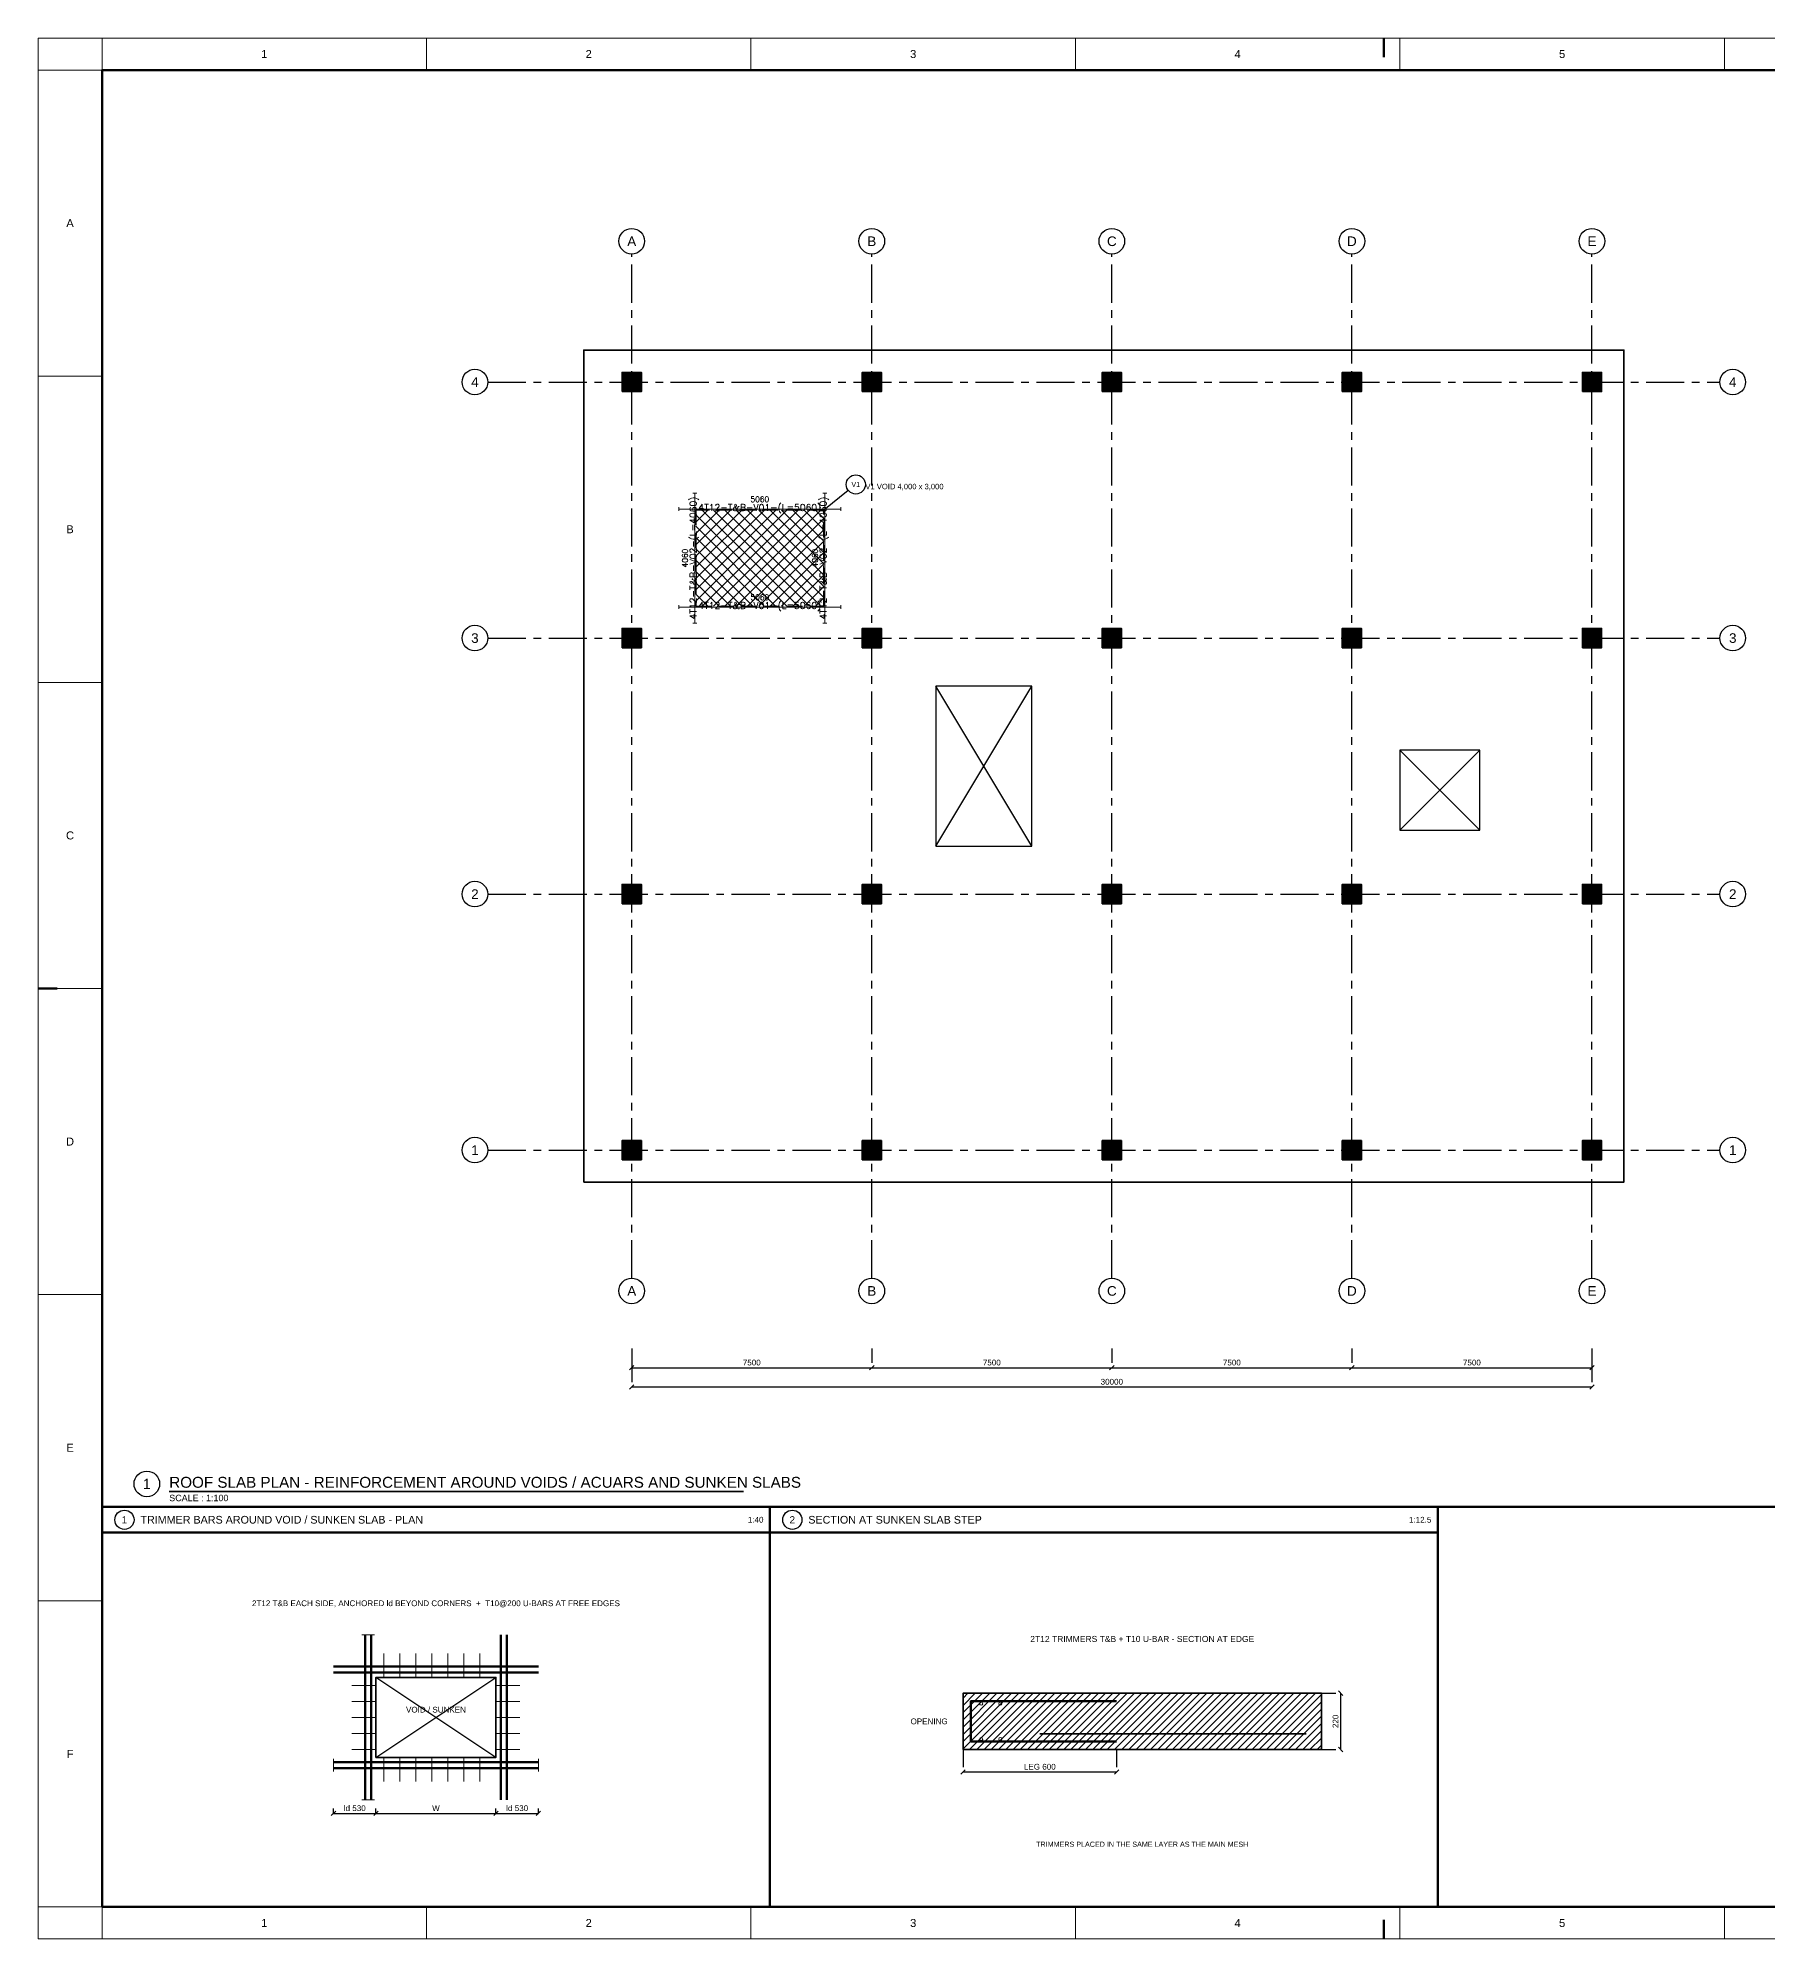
# Model space of a CAD drawing. Header units: millimetres. Extents: x 0 to 396150, y -260000 to 91864.
# Drawn here: x 90000 to 144050, y -195000 to -135600 of the extents above; entities that cross this region are included whole.
import ezdxf
from ezdxf.enums import TextEntityAlignment as Align

# ---------------------------------------------------------------- set-up
doc = ezdxf.new("R2010")
doc.units = ezdxf.units.MM
doc.header["$LTSCALE"] = 37.5
doc.linetypes.add('CENTER', pattern=[50.8, 31.75, -6.35, 6.35, -6.35])
doc.linetypes.add('DASHED', pattern=[19.05, 12.7, -6.35])
doc.layers.get('0').update_dxf_attribs({"linetype": 'CONTINUOUS'})
for name, color, linetype in [('SPAN-CALLOUT', 3, 'CONTINUOUS'), ('SPAN-COL-HATCH', 8, 'CONTINUOUS'), ('SPAN-DETAIL', 7, 'CONTINUOUS'), ('SPAN-DETAIL-HATCH', 8, 'CONTINUOUS'), ('SPAN-DIM', 8, 'CONTINUOUS'), ('SPAN-GRID', 8, 'CENTER'), ('SPAN-GRID-BUBBLE', 8, 'CONTINUOUS'), ('SPAN-OPENING', 6, 'CONTINUOUS'), ('SPAN-RB-TEXT', 7, 'CONTINUOUS'), ('SPAN-SHEET-NOTES', 7, 'CONTINUOUS'), ('SPAN-SHEET-TEXT', 2, 'CONTINUOUS'), ('SPAN-TEXT', 7, 'CONTINUOUS'), ('SPAN-VOID', 30, 'DASHED'), ('SPAN-VOID-HATCH', 30, 'CONTINUOUS')]:
    doc.layers.add(name, color=color, linetype=linetype)
for name, color, linetype, lineweight in [('SPAN-COL', 7, 'CONTINUOUS', 35), ('SPAN-RB-BOT', 1, 'CONTINUOUS', 20), ('SPAN-RB-TRIM', 6, 'CONTINUOUS', 20), ('SPAN-RB-UBAR', 6, 'CONTINUOUS', 20), ('SPAN-SHEET-FRAME', 7, 'CONTINUOUS', 50), ('SPAN-SHEET-TITLE', 7, 'CONTINUOUS', 25), ('SPAN-SLAB-EDGE', 3, 'CONTINUOUS', 35)]:
    doc.layers.add(name, color=color, linetype=linetype, lineweight=lineweight)
doc.styles.add('SPAN-REBAR', font='romans.shx')
doc.styles.get("Standard").update_dxf_attribs({"font": 'arial.ttf'})

# ---------------------------------------------------------------- blocks, each defined once
blk = doc.blocks.new('FRAMING_REBAR_AROUND_VOIDS_ACUARS_L02')
at = {"layer": 'SPAN-COL-HATCH'}
h = blk.add_hatch(color=256, dxfattribs=at)
h.dxf.hatch_style = 1
h.paths.add_polyline_path([(18250, 48350), (18850, 48350), (18850, 48950), (18250, 48950)])
h = blk.add_hatch(color=256, dxfattribs=at)
h.dxf.hatch_style = 1
h.paths.add_polyline_path([(25750, 48350), (26350, 48350), (26350, 48950), (25750, 48950)])
h = blk.add_hatch(color=256, dxfattribs=at)
h.dxf.hatch_style = 1
h.paths.add_polyline_path([(33250, 48350), (33850, 48350), (33850, 48950), (33250, 48950)])
h = blk.add_hatch(color=256, dxfattribs=at)
h.dxf.hatch_style = 1
h.paths.add_polyline_path([(40750, 48350), (41350, 48350), (41350, 48950), (40750, 48950)])
h = blk.add_hatch(color=256, dxfattribs=at)
h.dxf.hatch_style = 1
h.paths.add_polyline_path([(48250, 48350), (48850, 48350), (48850, 48950), (48250, 48950)])
h = blk.add_hatch(color=256, dxfattribs=at)
h.dxf.hatch_style = 1
h.paths.add_polyline_path([(18250, 40350), (18850, 40350), (18850, 40950), (18250, 40950)])
h = blk.add_hatch(color=256, dxfattribs=at)
h.dxf.hatch_style = 1
h.paths.add_polyline_path([(25750, 40350), (26350, 40350), (26350, 40950), (25750, 40950)])
h = blk.add_hatch(color=256, dxfattribs=at)
h.dxf.hatch_style = 1
h.paths.add_polyline_path([(33250, 40350), (33850, 40350), (33850, 40950), (33250, 40950)])
h = blk.add_hatch(color=256, dxfattribs=at)
h.dxf.hatch_style = 1
h.paths.add_polyline_path([(40750, 40350), (41350, 40350), (41350, 40950), (40750, 40950)])
h = blk.add_hatch(color=256, dxfattribs=at)
h.dxf.hatch_style = 1
h.paths.add_polyline_path([(48250, 40350), (48850, 40350), (48850, 40950), (48250, 40950)])
h = blk.add_hatch(color=256, dxfattribs=at)
h.dxf.hatch_style = 1
h.paths.add_polyline_path([(18250, 32350), (18850, 32350), (18850, 32950), (18250, 32950)])
h = blk.add_hatch(color=256, dxfattribs=at)
h.dxf.hatch_style = 1
h.paths.add_polyline_path([(25750, 32350), (26350, 32350), (26350, 32950), (25750, 32950)])
h = blk.add_hatch(color=256, dxfattribs=at)
h.dxf.hatch_style = 1
h.paths.add_polyline_path([(33250, 32350), (33850, 32350), (33850, 32950), (33250, 32950)])
h = blk.add_hatch(color=256, dxfattribs=at)
h.dxf.hatch_style = 1
h.paths.add_polyline_path([(40750, 32350), (41350, 32350), (41350, 32950), (40750, 32950)])
h = blk.add_hatch(color=256, dxfattribs=at)
h.dxf.hatch_style = 1
h.paths.add_polyline_path([(48250, 32350), (48850, 32350), (48850, 32950), (48250, 32950)])
h = blk.add_hatch(color=256, dxfattribs=at)
h.dxf.hatch_style = 1
h.paths.add_polyline_path([(18250, 24350), (18850, 24350), (18850, 24950), (18250, 24950)])
h = blk.add_hatch(color=256, dxfattribs=at)
h.dxf.hatch_style = 1
h.paths.add_polyline_path([(25750, 24350), (26350, 24350), (26350, 24950), (25750, 24950)])
h = blk.add_hatch(color=256, dxfattribs=at)
h.dxf.hatch_style = 1
h.paths.add_polyline_path([(33250, 24350), (33850, 24350), (33850, 24950), (33250, 24950)])
h = blk.add_hatch(color=256, dxfattribs=at)
h.dxf.hatch_style = 1
h.paths.add_polyline_path([(40750, 24350), (41350, 24350), (41350, 24950), (40750, 24950)])
h = blk.add_hatch(color=256, dxfattribs=at)
h.dxf.hatch_style = 1
h.paths.add_polyline_path([(48250, 24350), (48850, 24350), (48850, 24950), (48250, 24950)])
at = {"layer": 'SPAN-DETAIL-HATCH'}
h = blk.add_hatch(dxfattribs=at)
h.set_pattern_fill('ANSI31', color=256, scale=50.3937)
h.paths.add_polyline_path([(28900, 5920), (40100, 5920), (40100, 7680), (28900, 7680)])
at = {"layer": 'SPAN-VOID-HATCH'}
h = blk.add_hatch(dxfattribs=at)
h.set_pattern_fill('ANSI37', color=256, scale=78.74)
h.paths.add_polyline_path([(20550, 41650), (24550, 41650), (24550, 44650), (20550, 44650)])
at = {"layer": 'SPAN-CALLOUT'}
blk.add_line((25315.739357, 45262.591486), (24550, 44650), dxfattribs=at)
for centre, radius in [((25550, 45450), 300), ((3400, 14220), 400), ((2700, 13100), 300), ((23566.666667, 13100), 300)]:
    blk.add_circle(centre, radius, dxfattribs=at)
at = {"layer": 'SPAN-COL'}
for points in [[(18250, 48350), (18850, 48350), (18850, 48950), (18250, 48950)], [(25750, 48350), (26350, 48350), (26350, 48950), (25750, 48950)], [(33250, 48350), (33850, 48350), (33850, 48950), (33250, 48950)], [(40750, 48350), (41350, 48350), (41350, 48950), (40750, 48950)], [(48250, 48350), (48850, 48350), (48850, 48950), (48250, 48950)], [(18250, 40350), (18850, 40350), (18850, 40950), (18250, 40950)], [(25750, 40350), (26350, 40350), (26350, 40950), (25750, 40950)], [(33250, 40350), (33850, 40350), (33850, 40950), (33250, 40950)], [(40750, 40350), (41350, 40350), (41350, 40950), (40750, 40950)], [(48250, 40350), (48850, 40350), (48850, 40950), (48250, 40950)], [(18250, 32350), (18850, 32350), (18850, 32950), (18250, 32950)], [(25750, 32350), (26350, 32350), (26350, 32950), (25750, 32950)], [(33250, 32350), (33850, 32350), (33850, 32950), (33250, 32950)], [(40750, 32350), (41350, 32350), (41350, 32950), (40750, 32950)], [(48250, 32350), (48850, 32350), (48850, 32950), (48250, 32950)], [(18250, 24350), (18850, 24350), (18850, 24950), (18250, 24950)], [(25750, 24350), (26350, 24350), (26350, 24950), (25750, 24950)], [(33250, 24350), (33850, 24350), (33850, 24950), (33250, 24950)], [(40750, 24350), (41350, 24350), (41350, 24950), (40750, 24950)], [(48250, 24350), (48850, 24350), (48850, 24950), (48250, 24950)]]:
    blk.add_lwpolyline(points, close=True, dxfattribs=at)
at = {"layer": 'SPAN-DETAIL', "lineweight": 35}
blk.add_lwpolyline([(28900, 5920), (40100, 5920), (40100, 7680), (28900, 7680)], close=True, dxfattribs=at)
at = {"layer": 'SPAN-DIM'}
for p, q in [((18550, 18450), (18550, 18000)), ((18550, 18450), (18550, 17400)), ((26050, 18450), (26050, 18000)), ((26050, 18450), (26050, 18000)), ((33550, 18450), (33550, 18000)), ((33550, 18450), (33550, 18000)), ((41050, 18450), (41050, 18000)), ((41050, 18450), (41050, 18000)), ((48550, 18450), (48550, 18000)), ((48550, 18450), (48550, 17400)), ((18480, 17780), (18620, 17920)), ((18550, 17850), (26050, 17850)), ((25980, 17780), (26120, 17920)), ((25980, 17780), (26120, 17920)), ((26050, 17850), (33550, 17850)), ((33480, 17780), (33620, 17920)), ((33480, 17780), (33620, 17920)), ((33550, 17850), (41050, 17850)), ((40980, 17780), (41120, 17920)), ((40980, 17780), (41120, 17920)), ((41050, 17850), (48550, 17850)), ((48480, 17780), (48620, 17920)), ((18480, 17180), (18620, 17320)), ((18550, 17250), (48550, 17250)), ((48480, 17180), (48620, 17320)), ((40770, 7610), (40630, 7750)), ((40100, 7680), (40550, 7680)), ((40700, 5920), (40700, 7680)), ((40770, 5850), (40630, 5990)), ((28900, 5920), (28900, 5370)), ((33700, 5920), (33700, 5370)), ((40100, 5920), (40550, 5920)), ((28830, 5150), (28970, 5290)), ((28900, 5220), (33700, 5220)), ((33630, 5150), (33770, 5290)), ((9163.333333, 3855), (9303.333333, 3995)), ((9233.333333, 3925), (9233.333333, 4075)), ((9233.333333, 3925), (10558.333333, 3925)), ((10488.333333, 3855), (10628.333333, 3995)), ((10488.333333, 3855), (10628.333333, 3995)), ((10558.333333, 3925), (10558.333333, 4075)), ((10558.333333, 3925), (10558.333333, 4075)), ((10558.333333, 3925), (14308.333333, 3925)), ((14238.333333, 3855), (14378.333333, 3995)), ((14238.333333, 3855), (14378.333333, 3995)), ((14308.333333, 3925), (14308.333333, 4075)), ((14308.333333, 3925), (14308.333333, 4075)), ((14308.333333, 3925), (15633.333333, 3925)), ((15563.333333, 3855), (15703.333333, 3995)), ((15633.333333, 3925), (15633.333333, 4075))]:
    blk.add_line(p, q, dxfattribs=at)
at = {"layer": 'SPAN-GRID'}
for p, q in [((18550, 20650), (18550, 52650)), ((26050, 20650), (26050, 52650)), ((33550, 20650), (33550, 52650)), ((41050, 20650), (41050, 52650)), ((48550, 20650), (48550, 52650)), ((14050, 48650), (52550, 48650)), ((14050, 40650), (52550, 40650)), ((14050, 32650), (52550, 32650)), ((14050, 24650), (52550, 24650))]:
    blk.add_line(p, q, dxfattribs=at)
at = {"layer": 'SPAN-GRID-BUBBLE'}
for centre in [(18550, 53050), (26050, 53050), (33550, 53050), (41050, 53050), (48550, 53050), (13650, 48650), (52950, 48650), (13650, 40650), (52950, 40650), (13650, 32650), (52950, 32650), (13650, 24650), (52950, 24650), (18550, 20250), (26050, 20250), (33550, 20250), (41050, 20250), (48550, 20250)]:
    blk.add_circle(centre, 400, dxfattribs=at)
at = {"layer": 'SPAN-OPENING'}
for p, q in [((28050, 34150), (31050, 39150)), ((31050, 34150), (28050, 39150)), ((42550, 34650), (45050, 37150)), ((45050, 34650), (42550, 37150)), ((10558.333333, 5675), (14308.333333, 8175)), ((14308.333333, 5675), (10558.333333, 8175))]:
    blk.add_line(p, q, dxfattribs=at)
for points in [[(28050, 34150), (31050, 34150), (31050, 39150), (28050, 39150)], [(42550, 34650), (45050, 34650), (45050, 37150), (42550, 37150)]]:
    blk.add_lwpolyline(points, close=True, dxfattribs=at)
at = {"layer": 'SPAN-OPENING', "lineweight": 35}
blk.add_lwpolyline([(10558.333333, 5675), (14308.333333, 5675), (14308.333333, 8175), (10558.333333, 8175)], close=True, dxfattribs=at)
at = {"layer": 'SPAN-RB-BOT', "lineweight": 35}
blk.add_line((31300, 6408), (39620, 6408), dxfattribs=at)
at = {"layer": 'SPAN-RB-TRIM'}
for p, q in [((20459, 45180), (20579, 45180)), ((20519, 45180), (20519, 41120)), ((24641, 45180), (24521, 45180)), ((24581, 41120), (24581, 45180)), ((20020, 44741), (20020, 44621)), ((25080, 44681), (20020, 44681)), ((25080, 44741), (25080, 44621)), ((20020, 41559), (20020, 41679)), ((20020, 41619), (25080, 41619)), ((25080, 41559), (25080, 41679)), ((20459, 41120), (20579, 41120)), ((24641, 41120), (24521, 41120)), ((10320.833333, 9500), (10120.833333, 9500)), ((10508.333333, 9500), (10308.333333, 9500)), ((9233.333333, 5425), (9233.333333, 5625)), ((9233.333333, 5237.5), (9233.333333, 5437.5)), ((15633.333333, 5425), (15633.333333, 5625)), ((15633.333333, 5237.5), (15633.333333, 5437.5)), ((10320.833333, 4350), (10120.833333, 4350)), ((10508.333333, 4350), (10308.333333, 4350))]:
    blk.add_line(p, q, dxfattribs=at)
at = {"layer": 'SPAN-RB-TRIM', "lineweight": 60}
for p, q in [((10220.833333, 4350), (10220.833333, 9500)), ((10408.333333, 4350), (10408.333333, 9500)), ((14458.333333, 4350), (14458.333333, 9500)), ((14645.833333, 4350), (14645.833333, 9500)), ((9233.333333, 8512.5), (15633.333333, 8512.5)), ((9233.333333, 8325), (15633.333333, 8325)), ((9233.333333, 5525), (15633.333333, 5525)), ((9233.333333, 5337.5), (15633.333333, 5337.5))]:
    blk.add_line(p, q, dxfattribs=at)
at = {"layer": 'SPAN-RB-TRIM'}
for centre in [(29468, 7352), (30068, 7352), (29468, 6248), (30068, 6248)]:
    blk.add_circle(centre, 48, dxfattribs=at)
at = {"layer": 'SPAN-RB-UBAR'}
for p, q in [((10808.333333, 8175), (10808.333333, 8925)), ((11308.333333, 8175), (11308.333333, 8925)), ((11808.333333, 8175), (11808.333333, 8925)), ((12308.333333, 8175), (12308.333333, 8925)), ((12808.333333, 8175), (12808.333333, 8925)), ((13308.333333, 8175), (13308.333333, 8925)), ((13808.333333, 8175), (13808.333333, 8925)), ((10558.333333, 7925), (9808.333333, 7925)), ((14308.333333, 7925), (15058.333333, 7925)), ((10558.333333, 7425), (9808.333333, 7425)), ((14308.333333, 7425), (15058.333333, 7425)), ((10558.333333, 6925), (9808.333333, 6925)), ((14308.333333, 6925), (15058.333333, 6925)), ((10558.333333, 6425), (9808.333333, 6425)), ((14308.333333, 6425), (15058.333333, 6425)), ((10558.333333, 5925), (9808.333333, 5925)), ((10808.333333, 5675), (10808.333333, 4925)), ((11308.333333, 5675), (11308.333333, 4925)), ((11808.333333, 5675), (11808.333333, 4925)), ((12308.333333, 5675), (12308.333333, 4925)), ((12808.333333, 5675), (12808.333333, 4925)), ((13308.333333, 5675), (13308.333333, 4925)), ((13808.333333, 5675), (13808.333333, 4925)), ((14308.333333, 5925), (15058.333333, 5925))]:
    blk.add_line(p, q, dxfattribs=at)
at = {"layer": 'SPAN-RB-UBAR', "lineweight": 60}
blk.add_lwpolyline([(33700, 6168), (29148, 6168), (29148, 7432), (33700, 7432)], dxfattribs=at)
at = {"layer": 'SPAN-SHEET-FRAME', "lineweight": 13}
for p, q in [((2000, 58400), (2000, 59400)), ((12137.5, 58400), (12137.5, 59400)), ((22275, 58400), (22275, 59400)), ((32412.5, 58400), (32412.5, 59400)), ((42550, 58400), (42550, 59400)), ((52687.5, 58400), (52687.5, 59400)), ((0, 58400), (2000, 58400)), ((0, 48833.333333), (2000, 48833.333333)), ((0, 39266.666667), (2000, 39266.666667)), ((0, 29700), (2000, 29700)), ((0, 20133.333333), (2000, 20133.333333)), ((0, 10566.666667), (2000, 10566.666667)), ((0, 1000), (2000, 1000)), ((2000, 0), (2000, 1000)), ((12137.5, 0), (12137.5, 1000)), ((22275, 0), (22275, 1000)), ((32412.5, 0), (32412.5, 1000)), ((42550, 0), (42550, 1000)), ((52687.5, 0), (52687.5, 1000))]:
    blk.add_line(p, q, dxfattribs=at)
at = {"layer": 'SPAN-SHEET-FRAME'}
for p, q in [((42050, 59400), (42050, 58800)), ((0, 29700), (600, 29700)), ((2000, 13500), (64600, 13500)), ((2000, 12700), (22866.666667, 12700)), ((22866.666667, 12700), (43733.333333, 12700)), ((42050, 0), (42050, 600))]:
    blk.add_line(p, q, dxfattribs=at)
at = {"layer": 'SPAN-SHEET-FRAME', "lineweight": 13}
blk.add_lwpolyline([(0, 0), (84100, 0), (84100, 59400), (0, 59400)], close=True, dxfattribs=at)
at = {"layer": 'SPAN-SHEET-FRAME'}
for points in [[(2000, 1000), (83100, 1000), (83100, 58400), (2000, 58400)], [(2000, 1000), (22866.666667, 1000), (22866.666667, 13500), (2000, 13500)], [(22866.666667, 1000), (43733.333333, 1000), (43733.333333, 13500), (22866.666667, 13500)]]:
    blk.add_lwpolyline(points, close=True, dxfattribs=at)
at = {"layer": 'SPAN-SHEET-TITLE', "lineweight": 35}
blk.add_line((4100, 13980), (22040, 13980), dxfattribs=at)
at = {"layer": 'SPAN-SLAB-EDGE', "color": 3}
blk.add_lwpolyline([(17050, 23650), (49550, 23650), (49550, 49650), (17050, 49650)], close=True, dxfattribs=at)
at = {"layer": 'SPAN-VOID'}
blk.add_lwpolyline([(20550, 41650), (24550, 41650), (24550, 44650), (20550, 44650)], close=True, dxfattribs=at)
at = {"layer": 'SPAN-CALLOUT'}
for s, height, p in [('V1', 160, (25550, 45450)), ('1', 320, (3400, 14220)), ('1', 220, (2700, 13100)), ('2', 220, (23566.666667, 13100))]:
    blk.add_text(s, height=height, dxfattribs=at).set_placement(p, align=Align.MIDDLE_CENTER)
at = {"layer": 'SPAN-DIM'}
for s, p in [('7500', (22300, 17922)), ('7500', (29800, 17922)), ('7500', (37300, 17922)), ('7500', (44800, 17922)), ('30000', (33550, 17322)), ('LEG 600', (31300, 5292)), ('ld 530', (9895.833333, 3997)), ('W', (12433.333333, 3997)), ('ld 530', (14970.833333, 3997))]:
    blk.add_text(s, height=180, dxfattribs=at).set_placement(p, align=Align.CENTER)
blk.add_text('220', height=180, rotation=90, dxfattribs=at).set_placement((40628, 6800), align=Align.CENTER)
at = {"layer": 'SPAN-OPENING'}
blk.add_text('VOID / SUNKEN', height=180, dxfattribs=at).set_placement((12433.333333, 7075), align=Align.CENTER)
blk.add_text('OPENING', height=180, dxfattribs=at).set_placement((28420, 6800), align=Align.MIDDLE_RIGHT)
at = {"layer": 'SPAN-RB-TEXT'}
blk.add_text('V1 VOID 4,000 x 3,000', height=170, dxfattribs=at).set_placement((25850, 45300))
at = {"layer": 'SPAN-RB-TEXT', "style": 'SPAN-REBAR'}
for s, height, p in [('4T12-T&B-V02-(L=4060)', 210, (20574, 43150)), ('4T12-T&B-V02-(L=4060)', 210, (24636, 43150)), ('4060', 170, (20299, 43150)), ('4060', 170, (24361, 43150))]:
    blk.add_text(s, height=height, rotation=90, dxfattribs=at).set_placement(p, align=Align.CENTER)
for s, height, p in [('4T12-T&B-V01-(L=5060)', 210, (22550, 44626)), ('5060', 170, (22550, 44901)), ('4T12-T&B-V01-(L=5060)', 210, (22550, 41564)), ('5060', 170, (22550, 41839))]:
    blk.add_text(s, height=height, dxfattribs=at).set_placement(p, align=Align.CENTER)
at = {"layer": 'SPAN-RB-TEXT'}
for s, height, p in [('2T12 T&B EACH SIDE, ANCHORED ld BEYOND CORNERS  +  T10@200 U-BARS AT FREE EDGES', 180, (12433.333333, 10400)), ('2T12 TRIMMERS T&B + T10 U-BAR - SECTION AT EDGE', 190, (34500, 9280))]:
    blk.add_text(s, height=height, dxfattribs=at).set_placement(p, align=Align.CENTER)
at = {"layer": 'SPAN-SHEET-FRAME'}
for s, p in [('1', (7068.75, 58900)), ('2', (17206.25, 58900)), ('3', (27343.75, 58900)), ('4', (37481.25, 58900)), ('5', (47618.75, 58900)), ('A', (1000, 53616.666667)), ('B', (1000, 44050)), ('C', (1000, 34483.333333)), ('D', (1000, 24916.666667)), ('E', (1000, 15350)), ('F', (1000, 5783.333333)), ('1', (7068.75, 500)), ('2', (17206.25, 500)), ('3', (27343.75, 500)), ('4', (37481.25, 500)), ('5', (47618.75, 500))]:
    blk.add_text(s, height=250, dxfattribs=at).set_placement(p, align=Align.MIDDLE_CENTER)
at = {"layer": 'SPAN-SHEET-NOTES'}
blk.add_text('TRIMMERS PLACED IN THE SAME LAYER AS THE MAIN MESH', height=160, dxfattribs=at).set_placement((34500, 2880), align=Align.CENTER)
at = {"layer": 'SPAN-SHEET-TEXT'}
blk.add_text('ROOF SLAB PLAN - REINFORCEMENT AROUND VOIDS / ACUARS AND SUNKEN SLABS', height=340, dxfattribs=at).set_placement((4100, 14100))
for s, p in [('TRIMMER BARS AROUND VOID / SUNKEN SLAB - PLAN', (3200, 13100)), ('SECTION AT SUNKEN SLAB STEP', (24066.666667, 13100))]:
    blk.add_text(s, height=240, dxfattribs=at).set_placement(p, align=Align.MIDDLE_LEFT)
at = {"layer": 'SPAN-SHEET-TITLE'}
blk.add_text('SCALE : 1:100', height=200, dxfattribs=at).set_placement((4100, 13680))
for s, p in [('1:40', (22666.666667, 13100)), ('1:12.5', (43533.333333, 13100))]:
    blk.add_text(s, height=180, dxfattribs=at).set_placement(p, align=Align.MIDDLE_RIGHT)
at = {"layer": 'SPAN-TEXT'}
for s, p in [('A', (18550, 53050)), ('B', (26050, 53050)), ('C', (33550, 53050)), ('D', (41050, 53050)), ('E', (48550, 53050)), ('4', (13650, 48650)), ('4', (52950, 48650)), ('3', (13650, 40650)), ('3', (52950, 40650)), ('2', (13650, 32650)), ('2', (52950, 32650)), ('1', (13650, 24650)), ('1', (52950, 24650)), ('A', (18550, 20250)), ('B', (26050, 20250)), ('C', (33550, 20250)), ('D', (41050, 20250)), ('E', (48550, 20250))]:
    blk.add_text(s, height=300, dxfattribs=at).set_placement(p, align=Align.MIDDLE_CENTER)

msp = doc.modelspace()

# ---------------------------------------------------------------- block references
msp.add_blockref('FRAMING_REBAR_AROUND_VOIDS_ACUARS_L02', (90000, -195000))

doc.saveas('drawing.dxf')
